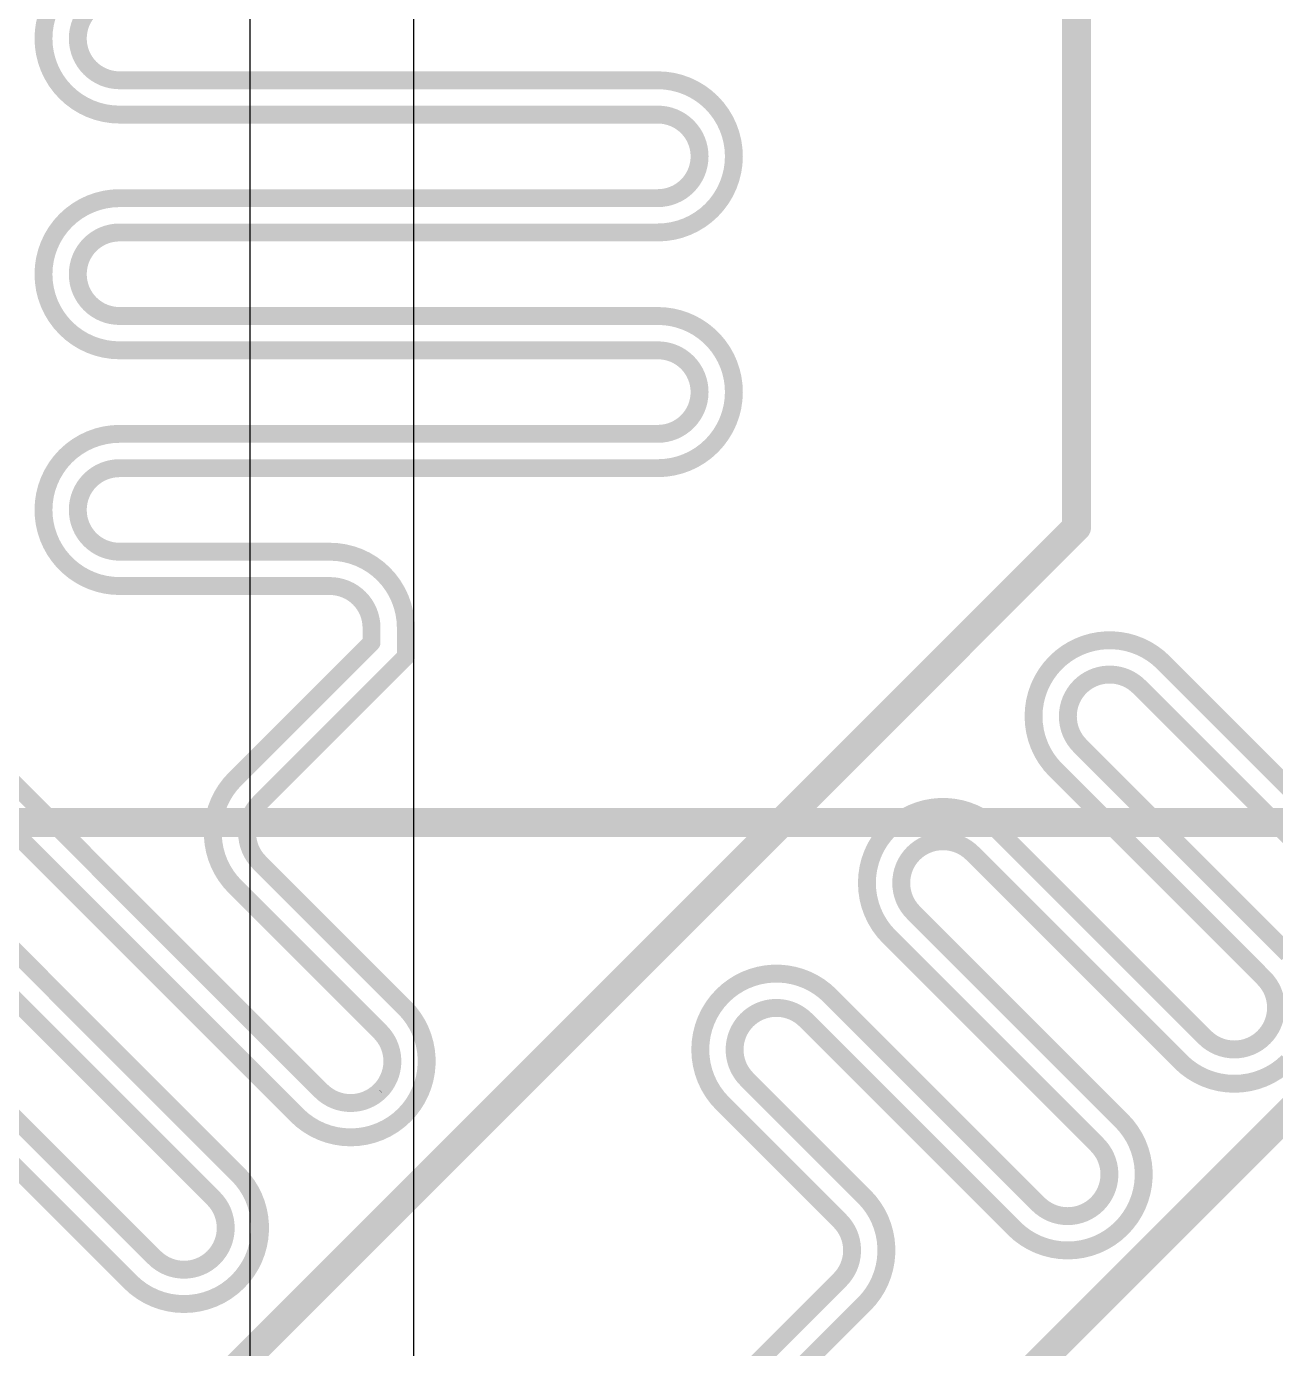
# Model space of a CAD drawing. Header units: inches. Extents: x -0.02 to 2.13, y -0.02 to 1.62.
# Drawn here: x 0.9069 to 1.2877, y 0.3847 to 0.7876 of the extents above; entities that cross this region are included whole.
import ezdxf

# ---------------------------------------------------------------- set-up
doc = ezdxf.new("R2010")
doc.units = ezdxf.units.IN
doc.header["$MEASUREMENT"] = 0
for name, color, linetype in [('Bottom Layer', 5, 'Continuous'), ('SIG_2', 76, 'Continuous'), ('Top Layer', 1, 'Continuous')]:
    doc.layers.add(name, color=color, linetype=linetype)

msp = doc.modelspace()

# ---------------------------------------------------------------- linework, layer by layer
at = {"layer": 'Bottom Layer'}
msp.add_lwpolyline([(0.9, 0.545, 0.0088218, 0.0088218, 0), (1.38, 0.545, 0.0088218, 0.0088218, 0)], format="xyseb", dxfattribs=at)
at = {"layer": 'SIG_2'}
for p, q in [((0.975, 1.4), (0.975, 0.2349761)), ((1.025, 0.2383125), (1.025, 1.1716875))]:
    msp.add_line(p, q, dxfattribs=at)
at = {"layer": 'Top Layer'}
for points in [[(1.227, 0.635, 0.0088218, 0.0088218, 0), (1.227, 1.112, 0.0088218, 0.0088218, 0)], [(0.9120725, 0.7839453, 0.0054592, 0.0054592, -0.4142135623730951), (0.9352612, 0.807134, 0.0054592, 0.0054592, 0)], [(0.9225317, 0.7839453, 0.0054592, 0.0054592, -0.4142135623730951), (0.9352612, 0.7966748, 0.0054592, 0.0054592, 0)], [(0.9120725, 0.7839452, 0.0054592, 0.0054592, 0), (0.9120725, 0.7839453, 0.0054592, 0.0054592, 0)], [(0.9352612, 0.7607565, 0.0054592, 0.0054592, -0.4142135623730951), (0.9120725, 0.7839452, 0.0054592, 0.0054592, 0)], [(0.9225317, 0.7839452, 0.0054592, 0.0054592, 0), (0.9225317, 0.7839453, 0.0054592, 0.0054592, 0)], [(0.9352612, 0.7712157, 0.0054592, 0.0054592, -0.4142135623730951), (0.9225317, 0.7839452, 0.0054592, 0.0054592, 0)], [(0.9352612, 0.7712157, 0.0054592, 0.0054592, 0), (1.099343, 0.7712157, 0.0054592, 0.0054592, 0)], [(1.099343, 0.7712157, 0.0054592, 0.0054592, -0.4142135623730951), (1.1225317, 0.748027, 0.0054592, 0.0054592, 0)], [(0.9352612, 0.7607565, 0.0054592, 0.0054592, 0), (1.099343, 0.7607565, 0.0054592, 0.0054592, 0)], [(1.099343, 0.7607565, 0.0054592, 0.0054592, -0.4142135623730951), (1.1120725, 0.748027, 0.0054592, 0.0054592, 0)], [(1.1225317, 0.7480269, 0.0054592, 0.0054592, -0.4142135623730951), (1.099343, 0.7248382, 0.0054592, 0.0054592, 0)], [(1.1120725, 0.7480269, 0.0054592, 0.0054592, -0.4142135623730951), (1.099343, 0.7352974, 0.0054592, 0.0054592, 0)], [(1.1120725, 0.7480269, 0.0054592, 0.0054592, 0), (1.1120725, 0.748027, 0.0054592, 0.0054592, 0)], [(1.1225317, 0.7480269, 0.0054592, 0.0054592, 0), (1.1225317, 0.748027, 0.0054592, 0.0054592, 0)], [(0.9120725, 0.7121087, 0.0054592, 0.0054592, -0.4142135623730951), (0.9352612, 0.7352974, 0.0054592, 0.0054592, 0)], [(0.9352612, 0.7352974, 0.0054592, 0.0054592, 0), (1.099343, 0.7352974, 0.0054592, 0.0054592, 0)], [(1.1292137, 0.2941687, 0.0088218, 0.0088218, 0), (1.569, 0.733955, 0.0088218, 0.0088218, 0)], [(0.9225317, 0.7121087, 0.0054592, 0.0054592, -0.4142135623730951), (0.9352612, 0.7248382, 0.0054592, 0.0054592, 0)], [(0.9352612, 0.7248382, 0.0054592, 0.0054592, 0), (1.099343, 0.7248382, 0.0054592, 0.0054592, 0)], [(0.9120725, 0.7121086, 0.0054592, 0.0054592, 0), (0.9120725, 0.7121087, 0.0054592, 0.0054592, 0)], [(0.9352612, 0.6889199, 0.0054592, 0.0054592, -0.4142135623730951), (0.9120725, 0.7121086, 0.0054592, 0.0054592, 0)], [(0.9225317, 0.7121086, 0.0054592, 0.0054592, 0), (0.9225317, 0.7121087, 0.0054592, 0.0054592, 0)], [(0.9352612, 0.6993791, 0.0054592, 0.0054592, -0.4142135623730951), (0.9225317, 0.7121086, 0.0054592, 0.0054592, 0)], [(0.9352612, 0.6993791, 0.0054592, 0.0054592, 0), (1.099343, 0.6993791, 0.0054592, 0.0054592, 0)], [(1.099343, 0.6993791, 0.0054592, 0.0054592, -0.4142135623730951), (1.1225317, 0.6761904, 0.0054592, 0.0054592, 0)], [(0.9352612, 0.6889199, 0.0054592, 0.0054592, 0), (1.099343, 0.6889199, 0.0054592, 0.0054592, 0)], [(1.099343, 0.6889199, 0.0054592, 0.0054592, -0.4142135623730951), (1.1120725, 0.6761904, 0.0054592, 0.0054592, 0)], [(1.1225317, 0.6761903, 0.0054592, 0.0054592, -0.4142135623730951), (1.099343, 0.6530016, 0.0054592, 0.0054592, 0)], [(1.1120725, 0.6761903, 0.0054592, 0.0054592, -0.4142135623730951), (1.099343, 0.6634608, 0.0054592, 0.0054592, 0)], [(1.1120725, 0.6761903, 0.0054592, 0.0054592, 0), (1.1120725, 0.6761904, 0.0054592, 0.0054592, 0)], [(1.1225317, 0.6761903, 0.0054592, 0.0054592, 0), (1.1225317, 0.6761904, 0.0054592, 0.0054592, 0)], [(0.9120725, 0.6402721, 0.0054592, 0.0054592, -0.4142135623730951), (0.9352612, 0.6634608, 0.0054592, 0.0054592, 0)], [(0.9352612, 0.6634608, 0.0054592, 0.0054592, 0), (1.099343, 0.6634608, 0.0054592, 0.0054592, 0)], [(0.9225317, 0.6402721, 0.0054592, 0.0054592, -0.4142135623730951), (0.9352612, 0.6530016, 0.0054592, 0.0054592, 0)], [(0.9352612, 0.6530016, 0.0054592, 0.0054592, 0), (1.099343, 0.6530016, 0.0054592, 0.0054592, 0)], [(0.9120725, 0.640272, 0.0054592, 0.0054592, 0), (0.9120725, 0.6402721, 0.0054592, 0.0054592, 0)], [(0.9352612, 0.6170833, 0.0054592, 0.0054592, -0.4142135623730951), (0.9120725, 0.640272, 0.0054592, 0.0054592, 0)], [(0.9225317, 0.640272, 0.0054592, 0.0054592, 0), (0.9225317, 0.6402721, 0.0054592, 0.0054592, 0)], [(0.9352612, 0.6275425, 0.0054592, 0.0054592, -0.4142135623730951), (0.9225317, 0.640272, 0.0054592, 0.0054592, 0)], [(0.8285702, 0.2365702, 0.0088218, 0.0088218, 0), (1.227, 0.635, 0.0088218, 0.0088218, 0)], [(0.9352612, 0.6275425, 0.0054592, 0.0054592, 0), (0.999343, 0.6275425, 0.0054592, 0.0054592, 0)], [(0.999343, 0.6275425, 0.0054592, 0.0054592, -0.4142135623730951), (1.0225317, 0.6043538, 0.0054592, 0.0054592, 0)], [(0.9352612, 0.6170833, 0.0054592, 0.0054592, 0), (0.999343, 0.6170833, 0.0054592, 0.0054592, 0)], [(0.999343, 0.6170833, 0.0054592, 0.0054592, -0.4142135623730951), (1.0120725, 0.6043538, 0.0054592, 0.0054592, 0)], [(1.0120725, 0.5998639, 0.0054592, 0.0054592, 0), (1.0120725, 0.6043538, 0.0054592, 0.0054592, 0)], [(1.0225317, 0.5955317, 0.0054592, 0.0054592, 0), (1.0225317, 0.6043538, 0.0054592, 0.0054592, 0)], [(0.9906435, 0.5784349, 0.0054592, 0.0054592, 0), (1.0120725, 0.5998639, 0.0054592, 0.0054592, 0)], [(1.2206709, 0.593777, 0.0054592, 0.0054592, -0.4142144555120556), (1.2534647, 0.5937771, 0.0054592, 0.0054592, 0)], [(1.005435, 0.578435, 0.0054592, 0.0054592, 0), (1.0225317, 0.5955317, 0.0054592, 0.0054592, 0)], [(1.2206709, 0.5609833, 0.0054592, 0.0054592, -0.4142108829595978), (1.2206708, 0.5937769, 0.0054592, 0.0054592, 0)], [(1.2206708, 0.5937769, 0.0054592, 0.0054592, 0), (1.2206709, 0.593777, 0.0054592, 0.0054592, 0)], [(1.2534646, 0.593777, 0.0054592, 0.0054592, 0), (1.3033867, 0.5438549, 0.0054592, 0.0054592, 0)], [(1.2280666, 0.5863813, 0.0054592, 0.0054592, -0.4142151893506884), (1.2460689, 0.5863813, 0.0054592, 0.0054592, 0)], [(1.2280667, 0.5683791, 0.0054592, 0.0054592, -0.4142086814515456), (1.2280665, 0.5863812, 0.0054592, 0.0054592, 0)], [(1.2280665, 0.5863812, 0.0054592, 0.0054592, 0), (1.2280666, 0.5863813, 0.0054592, 0.0054592, 0)], [(1.2460689, 0.5863813, 0.0054592, 0.0054592, 0), (1.295991, 0.5364592, 0.0054592, 0.0054592, 0)], [(0.8817628, 0.578182, 0.0054592, 0.0054592, 0), (0.996698, 0.4632468, 0.0054592, 0.0054592, 0)], [(0.9761043, 0.5638958, 0.0054592, 0.0054592, 0), (0.9906435, 0.578435, 0.0054592, 0.0054592, 0)], [(0.9835, 0.5565, 0.0054592, 0.0054592, 0), (1.005435, 0.578435, 0.0054592, 0.0054592, 0)], [(0.9906435, 0.5784349, 0.0054592, 0.0054592, 0), (0.9906435, 0.578435, 0.0054592, 0.0054592, 0)], [(0.8743671, 0.5707863, 0.0054592, 0.0054592, 0), (0.9893023, 0.4558511, 0.0054592, 0.0054592, 0)], [(1.2280665, 0.5683789, 0.0054592, 0.0054592, 0), (1.2280666, 0.568379, 0.0054592, 0.0054592, 0)], [(1.2280665, 0.5683789, 0.0054592, 0.0054592, 0), (1.2914707, 0.5049747, 0.0054592, 0.0054592, 0)], [(0.9704759, 0.5582674, 0.0054592, 0.0054592, 0), (0.9761043, 0.5638958, 0.0054592, 0.0054592, 0)], [(0.9705066, 0.525443, 0.0054592, 0.0054592, -0.4147611601070109), (0.9704759, 0.5582674, 0.0054592, 0.0054592, 0)], [(1.2206708, 0.5609832, 0.0054592, 0.0054592, 0), (1.2206709, 0.5609833, 0.0054592, 0.0054592, 0)], [(1.2206708, 0.5609832, 0.0054592, 0.0054592, 0), (1.284075, 0.497579, 0.0054592, 0.0054592, 0)], [(0.9778716, 0.5508717, 0.0054592, 0.0054592, 0), (0.9834999, 0.5565, 0.0054592, 0.0054592, 0)], [(0.9834999, 0.5565, 0.0054592, 0.0054592, 0), (0.9835, 0.5565, 0.0054592, 0.0054592, 0)], [(0.8563647, 0.5527839, 0.0054592, 0.0054592, 0), (0.9712999, 0.4378487, 0.0054592, 0.0054592, 0)], [(0.9778717, 0.5328695, 0.0054592, 0.0054592, -0.4142119353973734), (0.9778716, 0.5508717, 0.0054592, 0.0054592, 0)], [(1.1698747, 0.5429808, 0.0054592, 0.0054592, -0.4142144555120556), (1.2026685, 0.5429809, 0.0054592, 0.0054592, 0)], [(0.848969, 0.5453882, 0.0054592, 0.0054592, 0), (0.9639042, 0.430453, 0.0054592, 0.0054592, 0)], [(1.1698748, 0.5101872, 0.0054592, 0.0054592, -0.4142108829595978), (1.1698747, 0.5429808, 0.0054592, 0.0054592, 0)], [(1.2026684, 0.5429808, 0.0054592, 0.0054592, 0), (1.2660726, 0.4795766, 0.0054592, 0.0054592, 0)], [(1.1772705, 0.5355851, 0.0054592, 0.0054592, -0.4142135623730951), (1.1952727, 0.5355851, 0.0054592, 0.0054592, 0)], [(1.1772706, 0.517583, 0.0054592, 0.0054592, -0.4142103084054484), (1.1772705, 0.5355851, 0.0054592, 0.0054592, 0)], [(1.1952727, 0.5355851, 0.0054592, 0.0054592, 0), (1.2586769, 0.4721809, 0.0054592, 0.0054592, 0)], [(0.9778716, 0.5328694, 0.0054592, 0.0054592, 0), (1.0220961, 0.4886449, 0.0054592, 0.0054592, 0)], [(0.8309667, 0.5273859, 0.0054592, 0.0054592, 0), (0.9459019, 0.4124507, 0.0054592, 0.0054592, 0)], [(0.9705076, 0.5254421, 0.0054592, 0.0054592, -6.760295377978956e-05), (0.9705066, 0.525443, 0.0054592, 0.0054592, 0)], [(0.9705076, 0.525442, 0.0054592, 0.0054592, 0), (1.0147004, 0.4812492, 0.0054592, 0.0054592, 0)], [(0.823571, 0.5199902, 0.0054592, 0.0054592, 0), (0.9385062, 0.405055, 0.0054592, 0.0054592, 0)], [(1.1772704, 0.5175828, 0.0054592, 0.0054592, 0), (1.1772705, 0.5175829, 0.0054592, 0.0054592, 0)], [(1.1772704, 0.5175828, 0.0054592, 0.0054592, 0), (1.2406746, 0.4541786, 0.0054592, 0.0054592, 0)], [(1.1698747, 0.5101871, 0.0054592, 0.0054592, 0), (1.1698748, 0.5101872, 0.0054592, 0.0054592, 0)], [(1.1698747, 0.5101871, 0.0054592, 0.0054592, 0), (1.2332789, 0.4467829, 0.0054592, 0.0054592, 0)], [(1.1190786, 0.4921847, 0.0054592, 0.0054592, -0.4142144555120556), (1.1518724, 0.4921848, 0.0054592, 0.0054592, 0)], [(1.284075, 0.497579, 0.0054592, 0.0054592, -0.4142151893506882), (1.284075, 0.4795767, 0.0054592, 0.0054592, 0)], [(1.1190786, 0.459391, 0.0054592, 0.0054592, -0.4142108829595978), (1.1190785, 0.4921846, 0.0054592, 0.0054592, 0)], [(1.1190785, 0.4921846, 0.0054592, 0.0054592, 0), (1.1190786, 0.4921847, 0.0054592, 0.0054592, 0)], [(1.1518723, 0.4921847, 0.0054592, 0.0054592, 0), (1.2152765, 0.4287805, 0.0054592, 0.0054592, 0)], [(1.0220962, 0.488645, 0.0054592, 0.0054592, -0.4142144555120555), (1.0220961, 0.4558512, 0.0054592, 0.0054592, 0)], [(1.1264743, 0.484789, 0.0054592, 0.0054592, -0.4142151893506884), (1.1444766, 0.484789, 0.0054592, 0.0054592, 0)], [(1.0147004, 0.4812492, 0.0054592, 0.0054592, -0.4142151893506882), (1.0147004, 0.4632469, 0.0054592, 0.0054592, 0)], [(1.1264744, 0.4667868, 0.0054592, 0.0054592, -0.4142086814515456), (1.1264742, 0.4847889, 0.0054592, 0.0054592, 0)], [(1.1264742, 0.4847889, 0.0054592, 0.0054592, 0), (1.1264743, 0.484789, 0.0054592, 0.0054592, 0)], [(1.1444766, 0.484789, 0.0054592, 0.0054592, 0), (1.2078808, 0.4213848, 0.0054592, 0.0054592, 0)], [(1.2660726, 0.4795766, 0.0054592, 0.0054592, 0), (1.2660727, 0.4795767, 0.0054592, 0.0054592, 0)], [(1.2840749, 0.4795766, 0.0054592, 0.0054592, -0.4142086814515458), (1.2660728, 0.4795768, 0.0054592, 0.0054592, 0)], [(1.2840749, 0.4795766, 0.0054592, 0.0054592, 0), (1.284075, 0.4795767, 0.0054592, 0.0054592, 0)], [(1.2586769, 0.4721809, 0.0054592, 0.0054592, 0), (1.258677, 0.472181, 0.0054592, 0.0054592, 0)], [(1.2914706, 0.4721809, 0.0054592, 0.0054592, -0.4142108829595981), (1.258677, 0.472181, 0.0054592, 0.0054592, 0)], [(1.1264742, 0.4667866, 0.0054592, 0.0054592, 0), (1.1264743, 0.4667867, 0.0054592, 0.0054592, 0)], [(1.1264742, 0.4667866, 0.0054592, 0.0054592, 0), (1.1622335, 0.4310273, 0.0054592, 0.0054592, 0)], [(0.996698, 0.4632468, 0.0054592, 0.0054592, 0), (0.9966981, 0.4632469, 0.0054592, 0.0054592, 0)], [(1.0147003, 0.4632468, 0.0054592, 0.0054592, -0.4142086814515458), (0.9966982, 0.463247, 0.0054592, 0.0054592, 0)], [(1.0147003, 0.4632468, 0.0054592, 0.0054592, 0), (1.0147004, 0.4632469, 0.0054592, 0.0054592, 0)], [(1.1190785, 0.4593909, 0.0054592, 0.0054592, 0), (1.1190786, 0.459391, 0.0054592, 0.0054592, 0)], [(1.1190785, 0.4593909, 0.0054592, 0.0054592, 0), (1.1548378, 0.4236316, 0.0054592, 0.0054592, 0)], [(0.9893023, 0.4558511, 0.0054592, 0.0054592, 0), (0.9893024, 0.4558512, 0.0054592, 0.0054592, 0)], [(1.022096, 0.4558511, 0.0054592, 0.0054592, -0.4142108829595981), (0.9893024, 0.4558512, 0.0054592, 0.0054592, 0)], [(1.022096, 0.4558511, 0.0054592, 0.0054592, 0), (1.0220961, 0.4558512, 0.0054592, 0.0054592, 0)], [(1.2406747, 0.4541787, 0.0054592, 0.0054592, -0.4142144555120555), (1.2406746, 0.4213849, 0.0054592, 0.0054592, 0)], [(1.2332789, 0.4467829, 0.0054592, 0.0054592, -0.4142151893506882), (1.2332789, 0.4287806, 0.0054592, 0.0054592, 0)], [(0.9713, 0.4378488, 0.0054592, 0.0054592, -0.4142153486461331), (0.9712999, 0.4050549, 0.0054592, 0.0054592, 0)], [(0.9639042, 0.430453, 0.0054592, 0.0054592, -0.4142135623730951), (0.9639042, 0.4124508, 0.0054592, 0.0054592, 0)], [(1.1622336, 0.4310274, 0.0054592, 0.0054592, -0.4142144555120555), (1.1622335, 0.3982336, 0.0054592, 0.0054592, 0)], [(1.2152765, 0.4287805, 0.0054592, 0.0054592, 0), (1.2152766, 0.4287806, 0.0054592, 0.0054592, 0)], [(1.2332788, 0.4287805, 0.0054592, 0.0054592, -0.4142086814515458), (1.2152767, 0.4287807, 0.0054592, 0.0054592, 0)], [(1.2332788, 0.4287805, 0.0054592, 0.0054592, 0), (1.2332789, 0.4287806, 0.0054592, 0.0054592, 0)], [(1.1548378, 0.4236316, 0.0054592, 0.0054592, -0.4142151893506882), (1.1548378, 0.4056293, 0.0054592, 0.0054592, 0)], [(1.2078808, 0.4213848, 0.0054592, 0.0054592, 0), (1.2078809, 0.4213849, 0.0054592, 0.0054592, 0)], [(1.2406745, 0.4213848, 0.0054592, 0.0054592, -0.4142108829595981), (1.2078809, 0.4213849, 0.0054592, 0.0054592, 0)], [(1.2406745, 0.4213848, 0.0054592, 0.0054592, 0), (1.2406746, 0.4213849, 0.0054592, 0.0054592, 0)], [(0.9459019, 0.4124507, 0.0054592, 0.0054592, 0), (0.945902, 0.4124508, 0.0054592, 0.0054592, 0)], [(0.9639042, 0.4124508, 0.0054592, 0.0054592, -0.4142103084054485), (0.9459021, 0.4124509, 0.0054592, 0.0054592, 0)], [(0.9385062, 0.405055, 0.0054592, 0.0054592, 0), (0.9385063, 0.4050551, 0.0054592, 0.0054592, 0)], [(0.9712999, 0.4050549, 0.0054592, 0.0054592, -0.4142099898337875), (0.9385063, 0.4050551, 0.0054592, 0.0054592, 0)], [(1.1492094, 0.4000009, 0.0054592, 0.0054592, 0), (1.1548378, 0.4056293, 0.0054592, 0.0054592, 0)], [(1.0550866, 0.3058782, 0.0054592, 0.0054592, 0), (1.1492094, 0.400001, 0.0054592, 0.0054592, 0)], [(1.1492094, 0.4000009, 0.0054592, 0.0054592, 0), (1.1492094, 0.400001, 0.0054592, 0.0054592, 0)], [(1.1566052, 0.3926053, 0.0054592, 0.0054592, 0), (1.1622335, 0.3982336, 0.0054592, 0.0054592, 0)], [(1.0655458, 0.3015459, 0.0054592, 0.0054592, 0), (1.1566052, 0.3926053, 0.0054592, 0.0054592, 0)]]:
    msp.add_lwpolyline(points, format="xyseb", dxfattribs=at)
for points in [[(0.9107077, 0.7839453, 0.0027296, 0.0027296, 1), (0.9134373, 0.7839453, 0.0027296, 0.0027296, 1)], [(0.9107077, 0.7839453, 0.0027296, 0.0027296, 1), (0.9134373, 0.7839453, 0.0027296, 0.0027296, 1)], [(0.9107077, 0.7839452, 0.0027296, 0.0027296, 1), (0.9134373, 0.7839452, 0.0027296, 0.0027296, 1)], [(0.9107077, 0.7839452, 0.0027296, 0.0027296, 1), (0.9134373, 0.7839452, 0.0027296, 0.0027296, 1)], [(0.9211669, 0.7839453, 0.0027296, 0.0027296, 1), (0.9238965, 0.7839453, 0.0027296, 0.0027296, 1)], [(0.9211669, 0.7839453, 0.0027296, 0.0027296, 1), (0.9238965, 0.7839453, 0.0027296, 0.0027296, 1)], [(0.9211669, 0.7839452, 0.0027296, 0.0027296, 1), (0.9238965, 0.7839452, 0.0027296, 0.0027296, 1)], [(0.9211669, 0.7839452, 0.0027296, 0.0027296, 1), (0.9238965, 0.7839452, 0.0027296, 0.0027296, 1)], [(0.9338964, 0.7712157, 0.0027296, 0.0027296, 1), (0.936626, 0.7712157, 0.0027296, 0.0027296, 1)], [(0.9338964, 0.7712157, 0.0027296, 0.0027296, 1), (0.936626, 0.7712157, 0.0027296, 0.0027296, 1)], [(1.0979782, 0.7712157, 0.0027296, 0.0027296, 1), (1.1007078, 0.7712157, 0.0027296, 0.0027296, 1)], [(1.0979782, 0.7712157, 0.0027296, 0.0027296, 1), (1.1007078, 0.7712157, 0.0027296, 0.0027296, 1)], [(0.9338964, 0.7607565, 0.0027296, 0.0027296, 1), (0.936626, 0.7607565, 0.0027296, 0.0027296, 1)], [(0.9338964, 0.7607565, 0.0027296, 0.0027296, 1), (0.936626, 0.7607565, 0.0027296, 0.0027296, 1)], [(1.0979782, 0.7607565, 0.0027296, 0.0027296, 1), (1.1007078, 0.7607565, 0.0027296, 0.0027296, 1)], [(1.0979782, 0.7607565, 0.0027296, 0.0027296, 1), (1.1007078, 0.7607565, 0.0027296, 0.0027296, 1)], [(1.1107077, 0.748027, 0.0027296, 0.0027296, 1), (1.1134373, 0.748027, 0.0027296, 0.0027296, 1)], [(1.1107077, 0.748027, 0.0027296, 0.0027296, 1), (1.1134373, 0.748027, 0.0027296, 0.0027296, 1)], [(1.1107077, 0.7480269, 0.0027296, 0.0027296, 1), (1.1134373, 0.7480269, 0.0027296, 0.0027296, 1)], [(1.1107077, 0.7480269, 0.0027296, 0.0027296, 1), (1.1134373, 0.7480269, 0.0027296, 0.0027296, 1)], [(1.1211669, 0.748027, 0.0027296, 0.0027296, 1), (1.1238965, 0.748027, 0.0027296, 0.0027296, 1)], [(1.1211669, 0.748027, 0.0027296, 0.0027296, 1), (1.1238965, 0.748027, 0.0027296, 0.0027296, 1)], [(1.1211669, 0.7480269, 0.0027296, 0.0027296, 1), (1.1238965, 0.7480269, 0.0027296, 0.0027296, 1)], [(1.1211669, 0.7480269, 0.0027296, 0.0027296, 1), (1.1238965, 0.7480269, 0.0027296, 0.0027296, 1)], [(0.9338964, 0.7352974, 0.0027296, 0.0027296, 1), (0.936626, 0.7352974, 0.0027296, 0.0027296, 1)], [(0.9338964, 0.7352974, 0.0027296, 0.0027296, 1), (0.936626, 0.7352974, 0.0027296, 0.0027296, 1)], [(1.0979782, 0.7352974, 0.0027296, 0.0027296, 1), (1.1007078, 0.7352974, 0.0027296, 0.0027296, 1)], [(1.0979782, 0.7352974, 0.0027296, 0.0027296, 1), (1.1007078, 0.7352974, 0.0027296, 0.0027296, 1)], [(0.9338964, 0.7248382, 0.0027296, 0.0027296, 1), (0.936626, 0.7248382, 0.0027296, 0.0027296, 1)], [(0.9338964, 0.7248382, 0.0027296, 0.0027296, 1), (0.936626, 0.7248382, 0.0027296, 0.0027296, 1)], [(1.0979782, 0.7248382, 0.0027296, 0.0027296, 1), (1.1007078, 0.7248382, 0.0027296, 0.0027296, 1)], [(1.0979782, 0.7248382, 0.0027296, 0.0027296, 1), (1.1007078, 0.7248382, 0.0027296, 0.0027296, 1)], [(0.9107077, 0.7121087, 0.0027296, 0.0027296, 1), (0.9134373, 0.7121087, 0.0027296, 0.0027296, 1)], [(0.9107077, 0.7121087, 0.0027296, 0.0027296, 1), (0.9134373, 0.7121087, 0.0027296, 0.0027296, 1)], [(0.9107077, 0.7121086, 0.0027296, 0.0027296, 1), (0.9134373, 0.7121086, 0.0027296, 0.0027296, 1)], [(0.9107077, 0.7121086, 0.0027296, 0.0027296, 1), (0.9134373, 0.7121086, 0.0027296, 0.0027296, 1)], [(0.9211669, 0.7121087, 0.0027296, 0.0027296, 1), (0.9238965, 0.7121087, 0.0027296, 0.0027296, 1)], [(0.9211669, 0.7121087, 0.0027296, 0.0027296, 1), (0.9238965, 0.7121087, 0.0027296, 0.0027296, 1)], [(0.9211669, 0.7121086, 0.0027296, 0.0027296, 1), (0.9238965, 0.7121086, 0.0027296, 0.0027296, 1)], [(0.9211669, 0.7121086, 0.0027296, 0.0027296, 1), (0.9238965, 0.7121086, 0.0027296, 0.0027296, 1)], [(0.9338964, 0.6993791, 0.0027296, 0.0027296, 1), (0.936626, 0.6993791, 0.0027296, 0.0027296, 1)], [(0.9338964, 0.6993791, 0.0027296, 0.0027296, 1), (0.936626, 0.6993791, 0.0027296, 0.0027296, 1)], [(1.0979782, 0.6993791, 0.0027296, 0.0027296, 1), (1.1007078, 0.6993791, 0.0027296, 0.0027296, 1)], [(1.0979782, 0.6993791, 0.0027296, 0.0027296, 1), (1.1007078, 0.6993791, 0.0027296, 0.0027296, 1)], [(0.9338964, 0.6889199, 0.0027296, 0.0027296, 1), (0.936626, 0.6889199, 0.0027296, 0.0027296, 1)], [(0.9338964, 0.6889199, 0.0027296, 0.0027296, 1), (0.936626, 0.6889199, 0.0027296, 0.0027296, 1)], [(1.0979782, 0.6889199, 0.0027296, 0.0027296, 1), (1.1007078, 0.6889199, 0.0027296, 0.0027296, 1)], [(1.0979782, 0.6889199, 0.0027296, 0.0027296, 1), (1.1007078, 0.6889199, 0.0027296, 0.0027296, 1)], [(1.1107077, 0.6761904, 0.0027296, 0.0027296, 1), (1.1134373, 0.6761904, 0.0027296, 0.0027296, 1)], [(1.1107077, 0.6761904, 0.0027296, 0.0027296, 1), (1.1134373, 0.6761904, 0.0027296, 0.0027296, 1)], [(1.1107077, 0.6761903, 0.0027296, 0.0027296, 1), (1.1134373, 0.6761903, 0.0027296, 0.0027296, 1)], [(1.1107077, 0.6761903, 0.0027296, 0.0027296, 1), (1.1134373, 0.6761903, 0.0027296, 0.0027296, 1)], [(1.1211669, 0.6761904, 0.0027296, 0.0027296, 1), (1.1238965, 0.6761904, 0.0027296, 0.0027296, 1)], [(1.1211669, 0.6761904, 0.0027296, 0.0027296, 1), (1.1238965, 0.6761904, 0.0027296, 0.0027296, 1)], [(1.1211669, 0.6761903, 0.0027296, 0.0027296, 1), (1.1238965, 0.6761903, 0.0027296, 0.0027296, 1)], [(1.1211669, 0.6761903, 0.0027296, 0.0027296, 1), (1.1238965, 0.6761903, 0.0027296, 0.0027296, 1)], [(0.9338964, 0.6634608, 0.0027296, 0.0027296, 1), (0.936626, 0.6634608, 0.0027296, 0.0027296, 1)], [(0.9338964, 0.6634608, 0.0027296, 0.0027296, 1), (0.936626, 0.6634608, 0.0027296, 0.0027296, 1)], [(1.0979782, 0.6634608, 0.0027296, 0.0027296, 1), (1.1007078, 0.6634608, 0.0027296, 0.0027296, 1)], [(1.0979782, 0.6634608, 0.0027296, 0.0027296, 1), (1.1007078, 0.6634608, 0.0027296, 0.0027296, 1)], [(0.9338964, 0.6530016, 0.0027296, 0.0027296, 1), (0.936626, 0.6530016, 0.0027296, 0.0027296, 1)], [(0.9338964, 0.6530016, 0.0027296, 0.0027296, 1), (0.936626, 0.6530016, 0.0027296, 0.0027296, 1)], [(1.0979782, 0.6530016, 0.0027296, 0.0027296, 1), (1.1007078, 0.6530016, 0.0027296, 0.0027296, 1)], [(1.0979782, 0.6530016, 0.0027296, 0.0027296, 1), (1.1007078, 0.6530016, 0.0027296, 0.0027296, 1)], [(0.9107077, 0.6402721, 0.0027296, 0.0027296, 1), (0.9134373, 0.6402721, 0.0027296, 0.0027296, 1)], [(0.9107077, 0.6402721, 0.0027296, 0.0027296, 1), (0.9134373, 0.6402721, 0.0027296, 0.0027296, 1)], [(0.9107077, 0.640272, 0.0027296, 0.0027296, 1), (0.9134373, 0.640272, 0.0027296, 0.0027296, 1)], [(0.9107077, 0.640272, 0.0027296, 0.0027296, 1), (0.9134373, 0.640272, 0.0027296, 0.0027296, 1)], [(0.9211669, 0.6402721, 0.0027296, 0.0027296, 1), (0.9238965, 0.6402721, 0.0027296, 0.0027296, 1)], [(0.9211669, 0.6402721, 0.0027296, 0.0027296, 1), (0.9238965, 0.6402721, 0.0027296, 0.0027296, 1)], [(0.9211669, 0.640272, 0.0027296, 0.0027296, 1), (0.9238965, 0.640272, 0.0027296, 0.0027296, 1)], [(0.9211669, 0.640272, 0.0027296, 0.0027296, 1), (0.9238965, 0.640272, 0.0027296, 0.0027296, 1)], [(1.2247946, 0.635, 0.0044109, 0.0044109, 1), (1.2292054, 0.635, 0.0044109, 0.0044109, 1)], [(1.2247946, 0.635, 0.0044109, 0.0044109, 1), (1.2292054, 0.635, 0.0044109, 0.0044109, 1)], [(0.9338964, 0.6275425, 0.0027296, 0.0027296, 1), (0.936626, 0.6275425, 0.0027296, 0.0027296, 1)], [(0.9338964, 0.6275425, 0.0027296, 0.0027296, 1), (0.936626, 0.6275425, 0.0027296, 0.0027296, 1)], [(0.9979782, 0.6275425, 0.0027296, 0.0027296, 1), (1.0007078, 0.6275425, 0.0027296, 0.0027296, 1)], [(0.9979782, 0.6275425, 0.0027296, 0.0027296, 1), (1.0007078, 0.6275425, 0.0027296, 0.0027296, 1)], [(0.9338964, 0.6170833, 0.0027296, 0.0027296, 1), (0.936626, 0.6170833, 0.0027296, 0.0027296, 1)], [(0.9338964, 0.6170833, 0.0027296, 0.0027296, 1), (0.936626, 0.6170833, 0.0027296, 0.0027296, 1)], [(0.9979782, 0.6170833, 0.0027296, 0.0027296, 1), (1.0007078, 0.6170833, 0.0027296, 0.0027296, 1)], [(0.9979782, 0.6170833, 0.0027296, 0.0027296, 1), (1.0007078, 0.6170833, 0.0027296, 0.0027296, 1)], [(1.0107077, 0.6043538, 0.0027296, 0.0027296, 1), (1.0134373, 0.6043538, 0.0027296, 0.0027296, 1)], [(1.0107077, 0.6043538, 0.0027296, 0.0027296, 1), (1.0134373, 0.6043538, 0.0027296, 0.0027296, 1)], [(1.0211669, 0.6043538, 0.0027296, 0.0027296, 1), (1.0238965, 0.6043538, 0.0027296, 0.0027296, 1)], [(1.0211669, 0.6043538, 0.0027296, 0.0027296, 1), (1.0238965, 0.6043538, 0.0027296, 0.0027296, 1)], [(1.0107077, 0.5998639, 0.0027296, 0.0027296, 1), (1.0134373, 0.5998639, 0.0027296, 0.0027296, 1)], [(1.0107077, 0.5998639, 0.0027296, 0.0027296, 1), (1.0134373, 0.5998639, 0.0027296, 0.0027296, 1)], [(1.0211669, 0.5955317, 0.0027296, 0.0027296, 1), (1.0238965, 0.5955317, 0.0027296, 0.0027296, 1)], [(1.0211669, 0.5955317, 0.0027296, 0.0027296, 1), (1.0238965, 0.5955317, 0.0027296, 0.0027296, 1)], [(1.219306, 0.5937769, 0.0027296, 0.0027296, 1), (1.2220356, 0.5937769, 0.0027296, 0.0027296, 1)], [(1.219306, 0.5937769, 0.0027296, 0.0027296, 1), (1.2220356, 0.5937769, 0.0027296, 0.0027296, 1)], [(1.2193061, 0.593777, 0.0027296, 0.0027296, 1), (1.2220357, 0.593777, 0.0027296, 0.0027296, 1)], [(1.2193061, 0.593777, 0.0027296, 0.0027296, 1), (1.2220357, 0.593777, 0.0027296, 0.0027296, 1)], [(1.2520998, 0.593777, 0.0027296, 0.0027296, 1), (1.2548294, 0.593777, 0.0027296, 0.0027296, 1)], [(1.2520999, 0.5937771, 0.0027296, 0.0027296, 1), (1.2548295, 0.5937771, 0.0027296, 0.0027296, 1)], [(1.2267017, 0.5863812, 0.0027296, 0.0027296, 1), (1.2294313, 0.5863812, 0.0027296, 0.0027296, 1)], [(1.2267017, 0.5863812, 0.0027296, 0.0027296, 1), (1.2294313, 0.5863812, 0.0027296, 0.0027296, 1)], [(1.2267018, 0.5863813, 0.0027296, 0.0027296, 1), (1.2294314, 0.5863813, 0.0027296, 0.0027296, 1)], [(1.2267018, 0.5863813, 0.0027296, 0.0027296, 1), (1.2294314, 0.5863813, 0.0027296, 0.0027296, 1)], [(1.2447041, 0.5863813, 0.0027296, 0.0027296, 1), (1.2474337, 0.5863813, 0.0027296, 0.0027296, 1)], [(1.2447041, 0.5863813, 0.0027296, 0.0027296, 1), (1.2474337, 0.5863813, 0.0027296, 0.0027296, 1)], [(0.9892787, 0.578435, 0.0027296, 0.0027296, 1), (0.9920083, 0.578435, 0.0027296, 0.0027296, 1)], [(0.9892787, 0.578435, 0.0027296, 0.0027296, 1), (0.9920083, 0.578435, 0.0027296, 0.0027296, 1)], [(0.9892787, 0.5784349, 0.0027296, 0.0027296, 1), (0.9920083, 0.5784349, 0.0027296, 0.0027296, 1)], [(0.9892787, 0.5784349, 0.0027296, 0.0027296, 1), (0.9920083, 0.5784349, 0.0027296, 0.0027296, 1)], [(1.0040702, 0.578435, 0.0027296, 0.0027296, 1), (1.0067998, 0.578435, 0.0027296, 0.0027296, 1)], [(1.0040702, 0.578435, 0.0027296, 0.0027296, 1), (1.0067998, 0.578435, 0.0027296, 0.0027296, 1)], [(1.2267017, 0.5683789, 0.0027296, 0.0027296, 1), (1.2294313, 0.5683789, 0.0027296, 0.0027296, 1)], [(1.2267017, 0.5683789, 0.0027296, 0.0027296, 1), (1.2294313, 0.5683789, 0.0027296, 0.0027296, 1)], [(1.2267018, 0.568379, 0.0027296, 0.0027296, 1), (1.2294314, 0.568379, 0.0027296, 0.0027296, 1)], [(1.2267019, 0.5683791, 0.0027296, 0.0027296, 1), (1.2294315, 0.5683791, 0.0027296, 0.0027296, 1)], [(0.9747395, 0.5638958, 0.0027296, 0.0027296, 1), (0.9774691, 0.5638958, 0.0027296, 0.0027296, 1)], [(0.9747395, 0.5638958, 0.0027296, 0.0027296, 1), (0.9774691, 0.5638958, 0.0027296, 0.0027296, 1)], [(0.9691111, 0.5582674, 0.0027296, 0.0027296, 1), (0.9718407, 0.5582674, 0.0027296, 0.0027296, 1)], [(0.9691111, 0.5582674, 0.0027296, 0.0027296, 1), (0.9718407, 0.5582674, 0.0027296, 0.0027296, 1)], [(1.219306, 0.5609832, 0.0027296, 0.0027296, 1), (1.2220356, 0.5609832, 0.0027296, 0.0027296, 1)], [(1.219306, 0.5609832, 0.0027296, 0.0027296, 1), (1.2220356, 0.5609832, 0.0027296, 0.0027296, 1)], [(1.2193061, 0.5609833, 0.0027296, 0.0027296, 1), (1.2220357, 0.5609833, 0.0027296, 0.0027296, 1)], [(1.2193061, 0.5609833, 0.0027296, 0.0027296, 1), (1.2220357, 0.5609833, 0.0027296, 0.0027296, 1)], [(0.9821351, 0.5565, 0.0027296, 0.0027296, 1), (0.9848647, 0.5565, 0.0027296, 0.0027296, 1)], [(0.9821351, 0.5565, 0.0027296, 0.0027296, 1), (0.9848647, 0.5565, 0.0027296, 0.0027296, 1)], [(0.9821352, 0.5565, 0.0027296, 0.0027296, 1), (0.9848648, 0.5565, 0.0027296, 0.0027296, 1)], [(0.9821352, 0.5565, 0.0027296, 0.0027296, 1), (0.9848648, 0.5565, 0.0027296, 0.0027296, 1)], [(0.9765068, 0.5508717, 0.0027296, 0.0027296, 1), (0.9792364, 0.5508717, 0.0027296, 0.0027296, 1)], [(0.9765068, 0.5508717, 0.0027296, 0.0027296, 1), (0.9792364, 0.5508717, 0.0027296, 0.0027296, 1)], [(1.1685099, 0.5429808, 0.0027296, 0.0027296, 1), (1.1712395, 0.5429808, 0.0027296, 0.0027296, 1)], [(1.1685099, 0.5429808, 0.0027296, 0.0027296, 1), (1.1712395, 0.5429808, 0.0027296, 0.0027296, 1)], [(1.2013036, 0.5429808, 0.0027296, 0.0027296, 1), (1.2040332, 0.5429808, 0.0027296, 0.0027296, 1)], [(1.2013037, 0.5429809, 0.0027296, 0.0027296, 1), (1.2040333, 0.5429809, 0.0027296, 0.0027296, 1)], [(1.1759057, 0.5355851, 0.0027296, 0.0027296, 1), (1.1786353, 0.5355851, 0.0027296, 0.0027296, 1)], [(1.1759057, 0.5355851, 0.0027296, 0.0027296, 1), (1.1786353, 0.5355851, 0.0027296, 0.0027296, 1)], [(1.1939079, 0.5355851, 0.0027296, 0.0027296, 1), (1.1966375, 0.5355851, 0.0027296, 0.0027296, 1)], [(1.1939079, 0.5355851, 0.0027296, 0.0027296, 1), (1.1966375, 0.5355851, 0.0027296, 0.0027296, 1)], [(0.9765068, 0.5328694, 0.0027296, 0.0027296, 1), (0.9792364, 0.5328694, 0.0027296, 0.0027296, 1)], [(0.9765069, 0.5328695, 0.0027296, 0.0027296, 1), (0.9792365, 0.5328695, 0.0027296, 0.0027296, 1)], [(0.9691418, 0.525443, 0.0027296, 0.0027296, 1), (0.9718714, 0.525443, 0.0027296, 0.0027296, 1)], [(0.9691418, 0.525443, 0.0027296, 0.0027296, 1), (0.9718714, 0.525443, 0.0027296, 0.0027296, 1)], [(0.9691428, 0.5254421, 0.0027296, 0.0027296, 1), (0.9718724, 0.5254421, 0.0027296, 0.0027296, 1)], [(0.9691428, 0.525442, 0.0027296, 0.0027296, 1), (0.9718724, 0.525442, 0.0027296, 0.0027296, 1)], [(1.1759056, 0.5175828, 0.0027296, 0.0027296, 1), (1.1786352, 0.5175828, 0.0027296, 0.0027296, 1)], [(1.1759056, 0.5175828, 0.0027296, 0.0027296, 1), (1.1786352, 0.5175828, 0.0027296, 0.0027296, 1)], [(1.1759057, 0.5175829, 0.0027296, 0.0027296, 1), (1.1786353, 0.5175829, 0.0027296, 0.0027296, 1)], [(1.1759058, 0.517583, 0.0027296, 0.0027296, 1), (1.1786354, 0.517583, 0.0027296, 0.0027296, 1)], [(1.1685099, 0.5101871, 0.0027296, 0.0027296, 1), (1.1712395, 0.5101871, 0.0027296, 0.0027296, 1)], [(1.1685099, 0.5101871, 0.0027296, 0.0027296, 1), (1.1712395, 0.5101871, 0.0027296, 0.0027296, 1)], [(1.16851, 0.5101872, 0.0027296, 0.0027296, 1), (1.1712396, 0.5101872, 0.0027296, 0.0027296, 1)], [(1.16851, 0.5101872, 0.0027296, 0.0027296, 1), (1.1712396, 0.5101872, 0.0027296, 0.0027296, 1)], [(1.2827102, 0.497579, 0.0027296, 0.0027296, 1), (1.2854398, 0.497579, 0.0027296, 0.0027296, 1)], [(1.2827102, 0.497579, 0.0027296, 0.0027296, 1), (1.2854398, 0.497579, 0.0027296, 0.0027296, 1)], [(1.1177137, 0.4921846, 0.0027296, 0.0027296, 1), (1.1204433, 0.4921846, 0.0027296, 0.0027296, 1)], [(1.1177137, 0.4921846, 0.0027296, 0.0027296, 1), (1.1204433, 0.4921846, 0.0027296, 0.0027296, 1)], [(1.1177138, 0.4921847, 0.0027296, 0.0027296, 1), (1.1204434, 0.4921847, 0.0027296, 0.0027296, 1)], [(1.1177138, 0.4921847, 0.0027296, 0.0027296, 1), (1.1204434, 0.4921847, 0.0027296, 0.0027296, 1)], [(1.1505075, 0.4921847, 0.0027296, 0.0027296, 1), (1.1532371, 0.4921847, 0.0027296, 0.0027296, 1)], [(1.1505076, 0.4921848, 0.0027296, 0.0027296, 1), (1.1532372, 0.4921848, 0.0027296, 0.0027296, 1)], [(1.0207313, 0.4886449, 0.0027296, 0.0027296, 1), (1.0234609, 0.4886449, 0.0027296, 0.0027296, 1)], [(1.0207314, 0.488645, 0.0027296, 0.0027296, 1), (1.023461, 0.488645, 0.0027296, 0.0027296, 1)], [(1.0133356, 0.4812492, 0.0027296, 0.0027296, 1), (1.0160652, 0.4812492, 0.0027296, 0.0027296, 1)], [(1.0133356, 0.4812492, 0.0027296, 0.0027296, 1), (1.0160652, 0.4812492, 0.0027296, 0.0027296, 1)], [(1.1251094, 0.4847889, 0.0027296, 0.0027296, 1), (1.127839, 0.4847889, 0.0027296, 0.0027296, 1)], [(1.1251094, 0.4847889, 0.0027296, 0.0027296, 1), (1.127839, 0.4847889, 0.0027296, 0.0027296, 1)], [(1.1251095, 0.484789, 0.0027296, 0.0027296, 1), (1.1278391, 0.484789, 0.0027296, 0.0027296, 1)], [(1.1251095, 0.484789, 0.0027296, 0.0027296, 1), (1.1278391, 0.484789, 0.0027296, 0.0027296, 1)], [(1.1431118, 0.484789, 0.0027296, 0.0027296, 1), (1.1458414, 0.484789, 0.0027296, 0.0027296, 1)], [(1.1431118, 0.484789, 0.0027296, 0.0027296, 1), (1.1458414, 0.484789, 0.0027296, 0.0027296, 1)], [(1.2647078, 0.4795766, 0.0027296, 0.0027296, 1), (1.2674374, 0.4795766, 0.0027296, 0.0027296, 1)], [(1.2647078, 0.4795766, 0.0027296, 0.0027296, 1), (1.2674374, 0.4795766, 0.0027296, 0.0027296, 1)], [(1.2647079, 0.4795767, 0.0027296, 0.0027296, 1), (1.2674375, 0.4795767, 0.0027296, 0.0027296, 1)], [(1.264708, 0.4795768, 0.0027296, 0.0027296, 1), (1.2674376, 0.4795768, 0.0027296, 0.0027296, 1)], [(1.2827101, 0.4795766, 0.0027296, 0.0027296, 1), (1.2854397, 0.4795766, 0.0027296, 0.0027296, 1)], [(1.2827101, 0.4795766, 0.0027296, 0.0027296, 1), (1.2854397, 0.4795766, 0.0027296, 0.0027296, 1)], [(1.2827102, 0.4795767, 0.0027296, 0.0027296, 1), (1.2854398, 0.4795767, 0.0027296, 0.0027296, 1)], [(1.2827102, 0.4795767, 0.0027296, 0.0027296, 1), (1.2854398, 0.4795767, 0.0027296, 0.0027296, 1)], [(1.2573121, 0.4721809, 0.0027296, 0.0027296, 1), (1.2600417, 0.4721809, 0.0027296, 0.0027296, 1)], [(1.2573121, 0.4721809, 0.0027296, 0.0027296, 1), (1.2600417, 0.4721809, 0.0027296, 0.0027296, 1)], [(1.2573122, 0.472181, 0.0027296, 0.0027296, 1), (1.2600418, 0.472181, 0.0027296, 0.0027296, 1)], [(1.2573122, 0.472181, 0.0027296, 0.0027296, 1), (1.2600418, 0.472181, 0.0027296, 0.0027296, 1)], [(1.1251094, 0.4667866, 0.0027296, 0.0027296, 1), (1.127839, 0.4667866, 0.0027296, 0.0027296, 1)], [(1.1251094, 0.4667866, 0.0027296, 0.0027296, 1), (1.127839, 0.4667866, 0.0027296, 0.0027296, 1)], [(1.1251095, 0.4667867, 0.0027296, 0.0027296, 1), (1.1278391, 0.4667867, 0.0027296, 0.0027296, 1)], [(1.1251096, 0.4667868, 0.0027296, 0.0027296, 1), (1.1278392, 0.4667868, 0.0027296, 0.0027296, 1)], [(0.9953332, 0.4632468, 0.0027296, 0.0027296, 1), (0.9980628, 0.4632468, 0.0027296, 0.0027296, 1)], [(0.9953332, 0.4632468, 0.0027296, 0.0027296, 1), (0.9980628, 0.4632468, 0.0027296, 0.0027296, 1)], [(0.9953333, 0.4632469, 0.0027296, 0.0027296, 1), (0.9980629, 0.4632469, 0.0027296, 0.0027296, 1)], [(0.9953334, 0.463247, 0.0027296, 0.0027296, 1), (0.998063, 0.463247, 0.0027296, 0.0027296, 1)], [(1.0133355, 0.4632468, 0.0027296, 0.0027296, 1), (1.0160651, 0.4632468, 0.0027296, 0.0027296, 1)], [(1.0133355, 0.4632468, 0.0027296, 0.0027296, 1), (1.0160651, 0.4632468, 0.0027296, 0.0027296, 1)], [(1.0133356, 0.4632469, 0.0027296, 0.0027296, 1), (1.0160652, 0.4632469, 0.0027296, 0.0027296, 1)], [(1.0133356, 0.4632469, 0.0027296, 0.0027296, 1), (1.0160652, 0.4632469, 0.0027296, 0.0027296, 1)], [(1.1177137, 0.4593909, 0.0027296, 0.0027296, 1), (1.1204433, 0.4593909, 0.0027296, 0.0027296, 1)], [(1.1177137, 0.4593909, 0.0027296, 0.0027296, 1), (1.1204433, 0.4593909, 0.0027296, 0.0027296, 1)], [(1.1177138, 0.459391, 0.0027296, 0.0027296, 1), (1.1204434, 0.459391, 0.0027296, 0.0027296, 1)], [(1.1177138, 0.459391, 0.0027296, 0.0027296, 1), (1.1204434, 0.459391, 0.0027296, 0.0027296, 1)], [(0.9879375, 0.4558511, 0.0027296, 0.0027296, 1), (0.9906671, 0.4558511, 0.0027296, 0.0027296, 1)], [(0.9879375, 0.4558511, 0.0027296, 0.0027296, 1), (0.9906671, 0.4558511, 0.0027296, 0.0027296, 1)], [(0.9879376, 0.4558512, 0.0027296, 0.0027296, 1), (0.9906672, 0.4558512, 0.0027296, 0.0027296, 1)], [(0.9879376, 0.4558512, 0.0027296, 0.0027296, 1), (0.9906672, 0.4558512, 0.0027296, 0.0027296, 1)], [(1.0207312, 0.4558511, 0.0027296, 0.0027296, 1), (1.0234608, 0.4558511, 0.0027296, 0.0027296, 1)], [(1.0207312, 0.4558511, 0.0027296, 0.0027296, 1), (1.0234608, 0.4558511, 0.0027296, 0.0027296, 1)], [(1.0207313, 0.4558512, 0.0027296, 0.0027296, 1), (1.0234609, 0.4558512, 0.0027296, 0.0027296, 1)], [(1.0207313, 0.4558512, 0.0027296, 0.0027296, 1), (1.0234609, 0.4558512, 0.0027296, 0.0027296, 1)], [(1.2393098, 0.4541786, 0.0027296, 0.0027296, 1), (1.2420394, 0.4541786, 0.0027296, 0.0027296, 1)], [(1.2393099, 0.4541787, 0.0027296, 0.0027296, 1), (1.2420395, 0.4541787, 0.0027296, 0.0027296, 1)], [(1.2319141, 0.4467829, 0.0027296, 0.0027296, 1), (1.2346437, 0.4467829, 0.0027296, 0.0027296, 1)], [(1.2319141, 0.4467829, 0.0027296, 0.0027296, 1), (1.2346437, 0.4467829, 0.0027296, 0.0027296, 1)], [(0.9699351, 0.4378487, 0.0027296, 0.0027296, 1), (0.9726647, 0.4378487, 0.0027296, 0.0027296, 1)], [(0.9699352, 0.4378488, 0.0027296, 0.0027296, 1), (0.9726648, 0.4378488, 0.0027296, 0.0027296, 1)], [(0.9625394, 0.430453, 0.0027296, 0.0027296, 1), (0.965269, 0.430453, 0.0027296, 0.0027296, 1)], [(0.9625394, 0.430453, 0.0027296, 0.0027296, 1), (0.965269, 0.430453, 0.0027296, 0.0027296, 1)], [(1.1608687, 0.4310273, 0.0027296, 0.0027296, 1), (1.1635983, 0.4310273, 0.0027296, 0.0027296, 1)], [(1.1608688, 0.4310274, 0.0027296, 0.0027296, 1), (1.1635984, 0.4310274, 0.0027296, 0.0027296, 1)], [(1.2139117, 0.4287805, 0.0027296, 0.0027296, 1), (1.2166413, 0.4287805, 0.0027296, 0.0027296, 1)], [(1.2139117, 0.4287805, 0.0027296, 0.0027296, 1), (1.2166413, 0.4287805, 0.0027296, 0.0027296, 1)], [(1.2139118, 0.4287806, 0.0027296, 0.0027296, 1), (1.2166414, 0.4287806, 0.0027296, 0.0027296, 1)], [(1.2139119, 0.4287807, 0.0027296, 0.0027296, 1), (1.2166415, 0.4287807, 0.0027296, 0.0027296, 1)], [(1.231914, 0.4287805, 0.0027296, 0.0027296, 1), (1.2346436, 0.4287805, 0.0027296, 0.0027296, 1)], [(1.231914, 0.4287805, 0.0027296, 0.0027296, 1), (1.2346436, 0.4287805, 0.0027296, 0.0027296, 1)], [(1.2319141, 0.4287806, 0.0027296, 0.0027296, 1), (1.2346437, 0.4287806, 0.0027296, 0.0027296, 1)], [(1.2319141, 0.4287806, 0.0027296, 0.0027296, 1), (1.2346437, 0.4287806, 0.0027296, 0.0027296, 1)], [(1.153473, 0.4236316, 0.0027296, 0.0027296, 1), (1.1562026, 0.4236316, 0.0027296, 0.0027296, 1)], [(1.153473, 0.4236316, 0.0027296, 0.0027296, 1), (1.1562026, 0.4236316, 0.0027296, 0.0027296, 1)], [(1.206516, 0.4213848, 0.0027296, 0.0027296, 1), (1.2092456, 0.4213848, 0.0027296, 0.0027296, 1)], [(1.206516, 0.4213848, 0.0027296, 0.0027296, 1), (1.2092456, 0.4213848, 0.0027296, 0.0027296, 1)], [(1.2065161, 0.4213849, 0.0027296, 0.0027296, 1), (1.2092457, 0.4213849, 0.0027296, 0.0027296, 1)], [(1.2065161, 0.4213849, 0.0027296, 0.0027296, 1), (1.2092457, 0.4213849, 0.0027296, 0.0027296, 1)], [(1.2393097, 0.4213848, 0.0027296, 0.0027296, 1), (1.2420393, 0.4213848, 0.0027296, 0.0027296, 1)], [(1.2393097, 0.4213848, 0.0027296, 0.0027296, 1), (1.2420393, 0.4213848, 0.0027296, 0.0027296, 1)], [(1.2393098, 0.4213849, 0.0027296, 0.0027296, 1), (1.2420394, 0.4213849, 0.0027296, 0.0027296, 1)], [(1.2393098, 0.4213849, 0.0027296, 0.0027296, 1), (1.2420394, 0.4213849, 0.0027296, 0.0027296, 1)], [(0.9445371, 0.4124507, 0.0027296, 0.0027296, 1), (0.9472667, 0.4124507, 0.0027296, 0.0027296, 1)], [(0.9445371, 0.4124507, 0.0027296, 0.0027296, 1), (0.9472667, 0.4124507, 0.0027296, 0.0027296, 1)], [(0.9445372, 0.4124508, 0.0027296, 0.0027296, 1), (0.9472668, 0.4124508, 0.0027296, 0.0027296, 1)], [(0.9445373, 0.4124509, 0.0027296, 0.0027296, 1), (0.9472669, 0.4124509, 0.0027296, 0.0027296, 1)], [(0.9625394, 0.4124508, 0.0027296, 0.0027296, 1), (0.965269, 0.4124508, 0.0027296, 0.0027296, 1)], [(0.9625394, 0.4124508, 0.0027296, 0.0027296, 1), (0.965269, 0.4124508, 0.0027296, 0.0027296, 1)], [(0.9371414, 0.405055, 0.0027296, 0.0027296, 1), (0.939871, 0.405055, 0.0027296, 0.0027296, 1)], [(0.9371414, 0.405055, 0.0027296, 0.0027296, 1), (0.939871, 0.405055, 0.0027296, 0.0027296, 1)], [(0.9371415, 0.4050551, 0.0027296, 0.0027296, 1), (0.9398711, 0.4050551, 0.0027296, 0.0027296, 1)], [(0.9371415, 0.4050551, 0.0027296, 0.0027296, 1), (0.9398711, 0.4050551, 0.0027296, 0.0027296, 1)], [(0.9699351, 0.4050549, 0.0027296, 0.0027296, 1), (0.9726647, 0.4050549, 0.0027296, 0.0027296, 1)], [(0.9699351, 0.4050549, 0.0027296, 0.0027296, 1), (0.9726647, 0.4050549, 0.0027296, 0.0027296, 1)], [(1.153473, 0.4056293, 0.0027296, 0.0027296, 1), (1.1562026, 0.4056293, 0.0027296, 0.0027296, 1)], [(1.153473, 0.4056293, 0.0027296, 0.0027296, 1), (1.1562026, 0.4056293, 0.0027296, 0.0027296, 1)], [(1.1478446, 0.400001, 0.0027296, 0.0027296, 1), (1.1505742, 0.400001, 0.0027296, 0.0027296, 1)], [(1.1478446, 0.400001, 0.0027296, 0.0027296, 1), (1.1505742, 0.400001, 0.0027296, 0.0027296, 1)], [(1.1478446, 0.4000009, 0.0027296, 0.0027296, 1), (1.1505742, 0.4000009, 0.0027296, 0.0027296, 1)], [(1.1478446, 0.4000009, 0.0027296, 0.0027296, 1), (1.1505742, 0.4000009, 0.0027296, 0.0027296, 1)], [(1.1608687, 0.3982336, 0.0027296, 0.0027296, 1), (1.1635983, 0.3982336, 0.0027296, 0.0027296, 1)], [(1.1608687, 0.3982336, 0.0027296, 0.0027296, 1), (1.1635983, 0.3982336, 0.0027296, 0.0027296, 1)], [(1.1552404, 0.3926053, 0.0027296, 0.0027296, 1), (1.15797, 0.3926053, 0.0027296, 0.0027296, 1)], [(1.1552404, 0.3926053, 0.0027296, 0.0027296, 1), (1.15797, 0.3926053, 0.0027296, 0.0027296, 1)]]:
    msp.add_lwpolyline(points, format="xyseb", close=True, dxfattribs=at)

doc.saveas('drawing.dxf')
